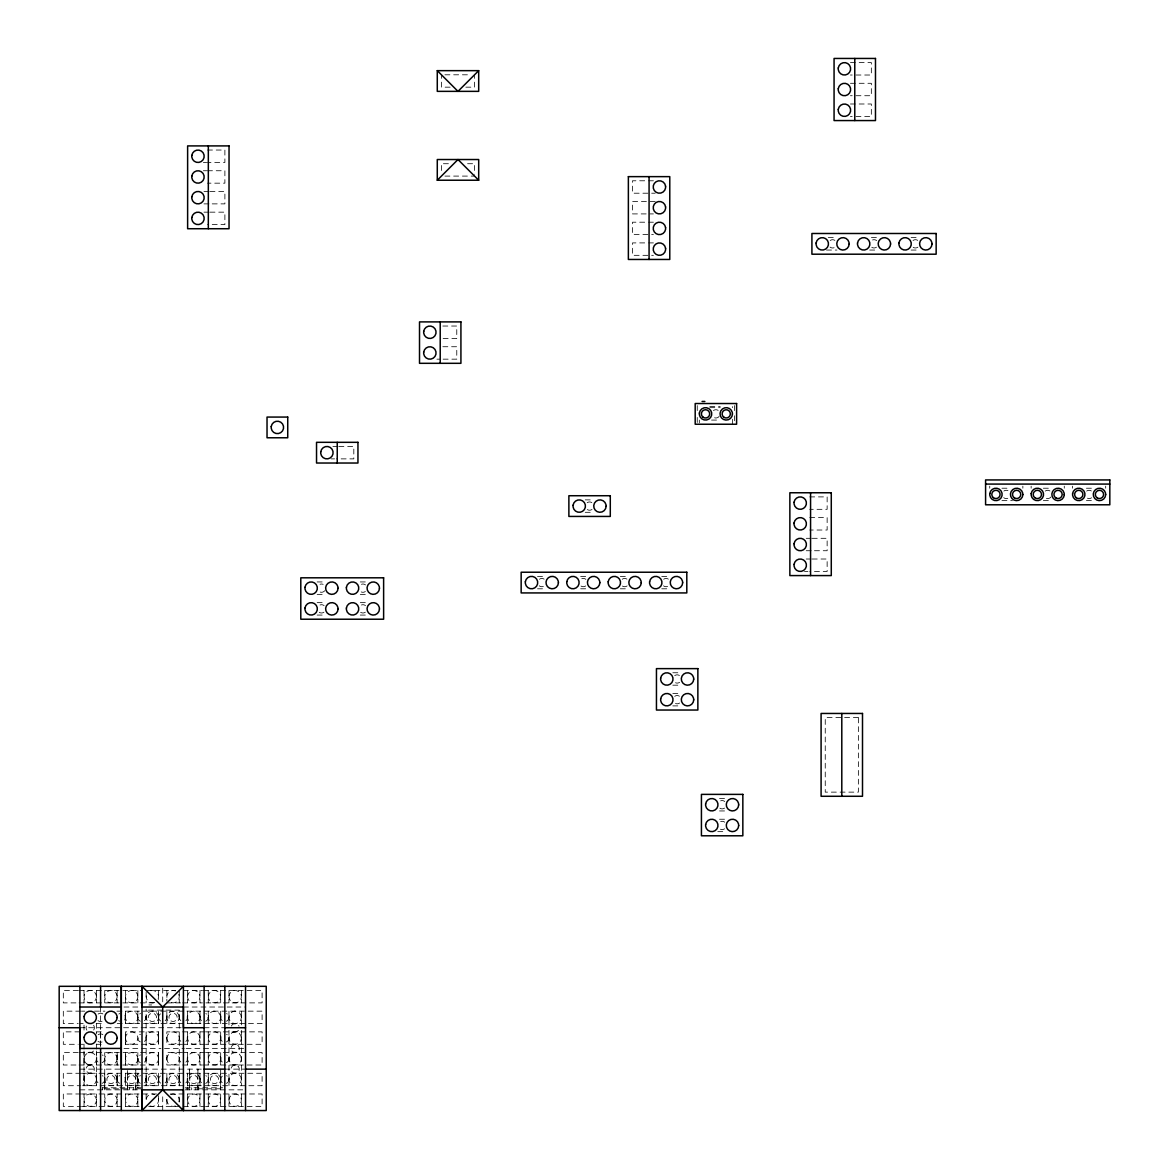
<?xml version="1.0" encoding="UTF-8"?>
<svg xmlns="http://www.w3.org/2000/svg" width="1169" height="1169" viewBox="0 0 1169 1169"><rect width="100%" height="100%" fill="white"/><g stroke="black" fill="none" stroke-linecap="round" stroke-linejoin="round"><path stroke-width="0.75" stroke-dasharray="5 3.75" d="M84.022 1106.415L84.022 1093.979M84.022 1073.274L84.022 1085.709L84.022 1051.048M84.022 1065.003L84.022 1052.568M96.442 1106.415L96.442 1093.979M96.442 1073.274L96.442 1085.709L96.442 1051.048M96.442 1065.003L96.442 1052.568M100.592 1045.729L100.592 1027.726M104.728 1106.415L104.728 1093.979M104.728 1087.769L104.728 1073.274M104.728 1065.003L104.728 1052.568M117.148 1106.415L117.148 1093.979M125.434 1044.297L125.434 1031.862L158.56 1031.862L158.56 1044.297L125.434 1044.297L125.434 1031.862M125.434 1002.885L125.434 990.45M127.509 1087.769L127.509 1070.833M135.794 1087.769L135.794 1069.138M137.854 1106.415L137.854 1093.979M137.854 1085.709L137.854 1073.274L137.854 1087.769M137.854 1065.003L137.854 1052.568M146.14 1073.274L146.14 1085.709L146.14 1009.095M79.01 1065.003L158.56 1065.003L158.56 1052.568L79.01 1052.568M162.71 1110.55L162.71 1094.345M179.266 1073.274L179.266 1085.709L179.266 1010.118L146.14 1010.118M187.551 1085.709L187.551 1073.274L187.551 1089.844M197.912 1087.769L197.912 1069.138L197.912 1073.274M220.678 1087.769L220.678 1073.274M84.08 1080.288L84.08 1078.666M84.08 1059.567L84.08 1057.96M96.399 1080.317A6.21 6.21 0 0 0 87.88 1073.741A6.21 6.21 0 0 0 86.433 1084.408A6.21 6.21 0 0 0 96.399 1080.317L96.808 1077.818A4.135 4.135 0 0 1 98.152 1076.152M96.399 1059.611L96.399 1057.989M104.786 1080.288L104.786 1078.666M117.105 1080.317L117.105 1078.695M117.105 1059.611L117.105 1057.989A6.21 6.21 0 0 0 107.431 1053.664A6.21 6.21 0 0 0 107.972 1064.243A6.21 6.21 0 0 0 117.148 1058.953L116.988 1057.331M125.492 1080.288L125.492 1078.666M125.492 1059.567L125.492 1057.96M125.492 1018.155L125.492 1016.533M137.81 1080.317L137.81 1078.695M137.81 1059.611A6.21 6.21 0 0 0 129.291 1053.035A6.21 6.21 0 0 0 127.845 1063.702A6.21 6.21 0 0 0 137.81 1059.611L137.81 1057.989M146.198 1080.288L146.198 1078.666M146.198 1018.155L146.198 1016.533M158.516 1038.905L158.516 1037.283A6.21 6.21 0 0 0 148.843 1032.958A6.21 6.21 0 0 0 149.384 1043.537A6.21 6.21 0 0 0 158.56 1038.233L158.399 1036.625M158.516 1018.199L158.926 1015.7A4.135 4.135 0 0 1 161.22 1013.508M158.516 1080.317L158.926 1077.818A4.135 4.135 0 0 1 161.22 1075.626M158.516 1059.611L158.516 1057.989A6.21 6.21 0 0 0 148.843 1053.664A6.21 6.21 0 0 0 149.384 1064.243A6.21 6.21 0 0 0 158.56 1058.953L158.399 1057.331M166.904 997.449L166.904 995.827A6.21 6.21 0 0 1 175.452 990.932M166.904 1080.288L166.904 1078.666M166.904 1018.155L166.904 1016.533M166.904 1099.371L166.904 1100.993A6.21 6.21 0 0 0 175.423 1105.947M179.222 1080.317L179.222 1078.695M187.61 1080.288L187.61 1078.666M187.61 1059.567L187.61 1057.96M187.61 1038.861L187.61 1037.239M187.61 1018.155L187.61 1016.533M208.316 1080.288L208.316 1078.666M208.316 1018.155L208.316 1016.533M220.634 1080.317L221.043 1077.818A4.135 4.135 0 0 1 222.388 1076.152M229.022 1059.567L229.022 1057.96M229.022 1038.861L229.022 1037.239M229.022 1018.155L229.022 1016.533M229.022 1080.288L229.022 1078.666M96.501 1078.855L96.72 1080.989A4.135 4.135 0 0 0 97.991 1082.713M158.619 1016.738L158.838 1018.871A4.135 4.135 0 0 0 161.03 1021.165M158.619 1078.855L158.838 1080.989A4.135 4.135 0 0 0 161.03 1083.283M220.736 1078.855L220.97 1080.989A4.135 4.135 0 0 0 222.227 1082.713M233.727 1011.331L235.334 1011.156M233.727 1032.037L235.334 1031.862M88.786 1052.743L90.393 1052.568M233.727 1052.743L235.334 1052.568M850.418 62.585L871.343 62.585L871.343 75.021L850.418 75.021M444.907 74.801L471.063 74.801M850.418 83.291L871.343 83.291L871.343 95.726L850.418 95.726M450.138 87.164L441.429 87.164L441.429 74.801M465.832 87.164L474.556 87.164L474.556 74.801M850.418 103.997L871.343 103.997L871.343 116.432L850.418 116.432M207.454 150.041L224.886 150.041L224.886 162.462L207.454 162.462M203.348 162.462L206.665 162.462M448.399 163.718L441.429 163.718L441.429 170.791M467.571 163.718L474.556 163.718L474.556 174.327M203.348 170.747L206.665 170.747M207.454 170.747L224.886 170.747L224.886 183.168L207.454 183.168M444.907 176.095L474.556 176.095M653.427 180.786L632.502 180.786L632.502 193.206L655.166 193.206M203.961 191.453L209.193 191.453M209.982 191.453L224.886 191.453L224.886 203.874L209.982 203.874M655.166 201.492L632.502 201.492L632.502 213.912L653.427 213.912M203.961 203.874L209.193 203.874M203.961 212.159L209.193 212.159M209.982 212.159L224.886 212.159L224.886 224.58L207.454 224.58M653.427 222.198L632.502 222.198L632.502 234.618L653.427 234.618M828.266 237.628L836.975 237.628M871.416 237.628L878.387 237.628M911.089 237.628L919.798 237.628M653.427 242.904L632.502 242.904L632.502 255.324L653.427 255.324M826.512 250.049L836.975 250.049M869.678 250.049L878.387 250.049M911.089 250.049L919.798 250.049M442.832 326.034L456.772 326.034L456.772 338.455L440.216 338.455M442.832 346.74L456.772 346.74L456.772 359.161L442.832 359.161M436.899 359.161L440.216 359.161M709.788 406.622L720.25 406.622M709.788 407.66L720.25 407.66M711.526 420.08L720.25 420.08M332.887 446.456L338.119 446.456M338.908 446.456L353.812 446.456L353.812 458.876L336.38 458.876M331.148 458.876L334.626 458.876M1001.935 488.218L1008.993 488.218M1043.347 488.218L1050.317 488.218M1086.41 488.218L1093.483 488.218M809.708 496.898L827.141 496.898L827.141 509.319L809.708 509.319M585.231 499.879L593.94 499.879M1001.935 500.639L1012.5 500.639M1043.347 500.639L1052.071 500.639M1086.41 500.639L1093.483 500.639M585.231 512.3L593.94 512.3M809.708 517.604L827.141 517.604L827.141 530.025L809.708 530.025M806.215 538.31L811.447 538.31M812.236 538.31L827.141 538.31L827.141 550.731L812.236 550.731M806.215 550.731L811.447 550.731M806.215 559.016L811.447 559.016M812.236 559.016L827.141 559.016L827.141 571.436L809.708 571.436M804.477 571.436L807.954 571.436M537.506 576.375L546.23 576.375M580.657 576.375L587.642 576.375M620.33 576.375L629.054 576.375M661.742 576.375L670.465 576.375M317.135 581.943L324.12 581.943M360.3 581.943L367.271 581.943M537.506 588.796L544.476 588.796M580.657 588.796L585.888 588.796M620.33 588.796L629.054 588.796M661.742 588.796L668.712 588.796M317.135 594.363L324.12 594.363M360.3 594.363L367.271 594.363M317.135 602.649L324.12 602.649M360.3 602.649L367.271 602.649M317.135 615.069L324.12 615.069M360.3 615.069L367.271 615.069M672.803 672.759L681.527 672.759M672.803 685.18L681.527 685.18M672.803 693.465L681.527 693.465M672.803 705.886L681.527 705.886M719.519 798.529L726.49 798.529M719.519 810.95L724.751 810.95M719.519 819.235L726.49 819.235M717.766 831.656L726.49 831.656M78.221 990.45L63.316 990.45L63.316 1002.885L78.221 1002.885M79.01 990.45L142.004 990.45M146.14 990.45L175.788 990.45M183.416 990.45L202.471 990.45M203.245 990.45L262.104 990.45L262.104 1002.885L203.245 1002.885M79.01 1002.885L155.258 1002.885M166.846 1002.885L181.75 1002.885M182.539 1002.885L202.471 1002.885M148.887 1004.945L151.678 1004.945M124.002 1007.02L142.004 1007.02M183.416 1007.02L245.534 1007.02M80.749 1011.156L63.316 1011.156L63.316 1023.591L78.221 1023.591M81.538 1011.156L84.855 1011.156M94.484 1011.156L104.947 1011.156M116.929 1011.156L262.104 1011.156L262.104 1023.591L116.929 1023.591M79.887 1023.591L83.189 1023.591M96.223 1023.591L104.947 1023.591M79.887 1027.726L183.416 1027.726M204.122 1027.726L224.828 1027.726M79.887 1031.862L63.316 1031.862L63.316 1044.297L78.221 1044.297M96.223 1031.862L103.208 1031.862M204.999 1031.862L166.846 1031.862L166.846 1044.297L181.75 1044.297M205.773 1031.862L262.104 1031.862L262.104 1044.297L205.773 1044.297M79.887 1044.297L83.189 1044.297M96.223 1044.297L104.947 1044.297M182.539 1044.297L204.999 1044.297M124.002 1048.432L160.913 1048.432M164.508 1048.432L184.307 1048.432M186.119 1048.432L245.534 1048.432M78.221 1052.568L63.316 1052.568L63.316 1065.003L78.221 1065.003M181.75 1052.568L166.846 1052.568L166.846 1065.003L181.75 1065.003M182.539 1052.568L204.999 1052.568M205.773 1052.568L262.104 1052.568L262.104 1065.003L203.245 1065.003M182.539 1065.003L202.471 1065.003M79.887 1069.138L120.495 1069.138M143.802 1069.138L204.122 1069.138M224.828 1069.138L245.534 1069.138M80.749 1073.274L63.316 1073.274L63.316 1085.709L80.749 1085.709M81.538 1073.274L262.104 1073.274L262.104 1085.709L81.538 1085.709M102.39 1087.769L141.171 1087.769M185.213 1087.769L222.753 1087.769M104.728 1088.807L127.509 1088.807M135.794 1088.807L141.171 1088.807M186.032 1088.807L189.626 1088.807L189.626 1089.844M197.912 1088.807L220.678 1088.807M79.887 1089.844L141.171 1089.844M185.213 1089.844L245.534 1089.844M80.749 1093.979L63.316 1093.979L63.316 1106.415L80.749 1106.415M81.538 1093.979L158.56 1093.979L158.56 1106.415M170.163 1093.979L205.013 1093.979M205.773 1093.979L262.104 1093.979L262.104 1106.415L205.773 1106.415M81.538 1106.415L142.004 1106.415M148.624 1106.415L179.266 1106.415L179.266 1094.038M183.416 1106.415L204.999 1106.415M234.341 1044.238L235.963 1044.238M234.341 1064.944L235.963 1064.944M89.399 1064.944L91.021 1064.944M234.341 1085.65L235.963 1085.65M89.399 1085.65L91.021 1085.65M241.223 1015.919L241.384 1017.527A6.21 6.21 0 0 1 231.93 1022.67A6.21 6.21 0 0 1 232.207 1011.916A6.21 6.21 0 0 1 241.384 1017.527M241.223 1036.625L241.384 1038.233A6.21 6.21 0 0 1 231.93 1043.376A6.21 6.21 0 0 1 232.207 1032.622A6.21 6.21 0 0 1 241.384 1038.233M241.223 1057.331L241.384 1058.953A6.21 6.21 0 0 1 231.93 1064.082A6.21 6.21 0 0 1 232.207 1053.327A6.21 6.21 0 0 1 241.384 1058.953M241.223 1078.037L241.384 1079.659A6.21 6.21 0 0 1 231.93 1084.788A6.21 6.21 0 0 1 232.207 1074.033A6.21 6.21 0 0 1 241.384 1079.659M220.517 1015.919L220.678 1017.527A6.21 6.21 0 0 1 211.224 1022.67A6.21 6.21 0 0 1 211.501 1011.916A6.21 6.21 0 0 1 220.678 1017.527M220.517 1078.037L220.678 1079.659A6.21 6.21 0 0 1 211.224 1084.788A6.21 6.21 0 0 1 211.501 1074.033A6.21 6.21 0 0 1 220.678 1079.659M199.811 1015.919L199.972 1017.527A6.21 6.21 0 0 1 190.518 1022.67A6.21 6.21 0 0 1 190.795 1011.916A6.21 6.21 0 0 1 199.972 1017.527M199.811 1036.625L199.972 1038.233A6.21 6.21 0 0 1 190.518 1043.376A6.21 6.21 0 0 1 190.795 1032.622A6.21 6.21 0 0 1 199.972 1038.233M199.811 1057.331L199.972 1058.953A6.21 6.21 0 0 1 190.518 1064.082A6.21 6.21 0 0 1 190.795 1053.327A6.21 6.21 0 0 1 199.972 1058.953M199.811 1078.037L199.972 1079.659A6.21 6.21 0 0 1 190.518 1084.788A6.21 6.21 0 0 1 190.795 1074.033A6.21 6.21 0 0 1 199.972 1079.659M187.551 1079.323L187.727 1080.945M179.105 1015.919L179.266 1017.527A6.21 6.21 0 0 1 169.812 1022.67A6.21 6.21 0 0 1 170.09 1011.916A6.21 6.21 0 0 1 179.266 1017.527M179.105 1078.037L179.266 1079.659A6.21 6.21 0 0 1 169.812 1084.788A6.21 6.21 0 0 1 170.09 1074.033A6.21 6.21 0 0 1 179.266 1079.659M158.399 1015.919L158.56 1017.527A6.21 6.21 0 0 1 149.106 1022.67A6.21 6.21 0 0 1 149.384 1011.916A6.21 6.21 0 0 1 158.56 1017.527M158.399 1078.037L158.56 1079.659A6.21 6.21 0 0 1 149.106 1084.788A6.21 6.21 0 0 1 149.384 1074.033A6.21 6.21 0 0 1 158.56 1079.659M146.14 1079.323L146.315 1080.945M137.694 1015.919L137.854 1017.527A6.21 6.21 0 0 1 128.4 1022.67A6.21 6.21 0 0 1 128.678 1011.916A6.21 6.21 0 0 1 137.854 1017.527M137.694 1078.037L137.854 1079.659A6.21 6.21 0 0 1 128.4 1084.788A6.21 6.21 0 0 1 128.678 1074.033A6.21 6.21 0 0 1 137.854 1079.659M116.988 1078.037L117.148 1079.659A6.21 6.21 0 0 1 107.694 1084.788A6.21 6.21 0 0 1 107.972 1074.033A6.21 6.21 0 0 1 117.148 1079.659M104.728 1079.323L104.903 1080.945M1105.684 486.143L1105.684 488.218M1072.557 486.143L1072.557 488.218M1064.272 486.143L1064.272 488.218M1031.146 486.143L1031.146 488.218M1022.86 486.143L1022.86 488.218M989.734 486.143L989.734 488.218M734.527 405.585L734.527 414.06M734.527 415.755L734.527 422.535M732.452 406.622L732.452 407.66M732.452 419.262L732.452 424.23M699.325 420.08L699.325 422.842M697.25 405.585L697.25 410.67M697.25 417.45L697.25 424.23M241.384 990.45L241.384 1002.885M241.384 1011.156L241.384 1028.603M241.384 1030.342L241.384 1085.709M241.384 1093.979L241.384 1106.415M228.963 990.45L228.963 1002.885M228.963 1011.156L228.963 1028.603M228.963 1030.342L228.963 1085.709M228.963 1093.979L228.963 1106.415M220.678 990.45L220.678 1002.885M220.678 1011.156L220.678 1023.591M220.678 1031.862L220.678 1044.297M220.678 1052.568L220.678 1065.003M220.678 1069.138L220.678 1089.844M220.678 1093.979L220.678 1106.415M208.257 990.45L208.257 1002.885M208.257 1011.156L208.257 1023.591M208.257 1031.862L208.257 1044.297M208.257 1052.568L208.257 1065.003M208.257 1073.274L208.257 1085.709M208.257 1093.979L208.257 1106.415M199.972 990.45L199.972 1002.885M199.972 1011.156L199.972 1023.591M199.972 1031.862L199.972 1044.297M199.972 1052.568L199.972 1065.003M199.972 1073.274L199.972 1085.709M199.972 1093.979L199.972 1106.415M197.912 1085.709L197.912 1089.844M195.837 1087.769L195.837 1089.844M191.701 1087.769L191.701 1089.844M189.626 1073.274L189.626 1069.138L189.626 1087.769L189.626 1085.709M187.551 990.45L187.551 1002.885M187.551 1011.156L187.551 1023.591M187.551 1031.862L187.551 1044.297M187.551 1052.568L187.551 1065.003M187.551 1093.979L187.551 1106.415M179.266 990.45L179.266 1002.827M166.846 990.45L166.846 1001.102M166.846 1011.156L166.846 1023.591M166.846 1073.274L166.846 1085.709M166.846 1099.313L166.846 1106.415M162.71 988.112L162.71 1002.52M158.56 990.45L158.56 999.334M158.56 1031.862L158.56 1044.297M158.56 1052.568L158.56 1065.003M158.56 1073.274L158.56 1085.709M146.14 992.218L146.14 1002.827M146.14 1094.038L146.14 1101.11A6.21 6.21 0 0 1 154.746 1094.462M137.854 990.45L137.854 1002.885M137.854 1011.156L137.854 1023.591M135.794 1070.512L135.794 1073.274M135.794 1085.709L135.794 1089.844M133.719 1087.769L133.719 1089.844M129.584 1087.769L129.584 1089.844M127.509 1070.512L127.509 1073.274M127.509 1085.709L127.509 1089.844M125.434 1073.274L125.434 1085.709M125.434 1093.979L125.434 1106.415M117.148 990.45L117.148 1002.885M104.728 990.45L104.728 1002.885M104.728 1069.138L104.728 1089.844M102.653 1087.769L102.653 1089.844M100.592 1007.02L100.592 1046.635M96.442 990.45L96.442 1002.885M96.442 1023.372L96.442 1033.834M96.442 1044.078L96.442 1049.309M84.022 990.45L84.022 1002.885M84.022 1025.111L84.022 1032.081M84.022 1044.078L84.022 1049.309M185.856 1082.83A4.135 4.135 0 0 0 187.201 1081.164L187.274 1077.993A4.135 4.135 0 0 0 186.017 1076.269M180.815 1082.713A4.135 4.135 0 0 1 179.544 1080.989L179.631 1077.818A4.135 4.135 0 0 1 180.976 1076.152M185.856 1062.124A4.135 4.135 0 0 0 187.201 1060.458L187.274 1057.287A4.135 4.135 0 0 0 186.017 1055.563M180.815 1062.007A4.135 4.135 0 0 1 179.544 1060.283L179.631 1057.112A4.135 4.135 0 0 1 180.976 1055.446M226.318 1083.356A4.135 4.135 0 0 0 228.613 1081.164L228.686 1077.993A4.135 4.135 0 0 0 226.508 1075.699M226.318 1062.65A4.135 4.135 0 0 0 228.613 1060.458L228.686 1057.287A4.135 4.135 0 0 0 226.508 1054.993M222.227 1062.007A4.135 4.135 0 0 1 220.97 1060.283L221.043 1057.112A4.135 4.135 0 0 1 222.388 1055.446M102.083 1041.944A4.135 4.135 0 0 1 97.991 1041.301M98.152 1034.74A4.135 4.135 0 0 1 103.193 1034.857M102.083 1021.238A4.135 4.135 0 0 1 97.991 1020.595M98.152 1014.034A4.135 4.135 0 0 1 103.193 1014.151M144.445 1041.418A4.135 4.135 0 0 0 145.789 1039.752L145.862 1036.582A4.135 4.135 0 0 0 144.605 1034.857M140.324 1041.871A4.135 4.135 0 0 1 138.132 1039.577L138.22 1036.406A4.135 4.135 0 0 1 140.514 1034.214M144.445 1020.712A4.135 4.135 0 0 0 145.789 1019.047L145.862 1015.876A4.135 4.135 0 0 0 144.605 1014.151M140.324 1021.165A4.135 4.135 0 0 1 138.132 1018.871L138.22 1015.7A4.135 4.135 0 0 1 140.514 1013.508M93.462 1051.033A4.135 4.135 0 0 1 91.723 1052.29L88.566 1052.217A4.135 4.135 0 0 1 86.886 1050.873M185.856 1041.418A4.135 4.135 0 0 0 187.201 1039.752L187.274 1036.582A4.135 4.135 0 0 0 186.017 1034.857M180.815 1041.301A4.135 4.135 0 0 1 179.544 1039.577L179.631 1036.406A4.135 4.135 0 0 1 180.976 1034.74M185.856 1020.712A4.135 4.135 0 0 0 187.201 1019.047L187.274 1015.876A4.135 4.135 0 0 0 186.017 1014.151M180.815 1020.595A4.135 4.135 0 0 1 179.544 1018.871L179.631 1015.7A4.135 4.135 0 0 1 180.976 1014.034M226.318 1041.944A4.135 4.135 0 0 0 228.613 1039.752L228.686 1036.582A4.135 4.135 0 0 0 226.508 1034.287M222.227 1041.301A4.135 4.135 0 0 1 220.97 1039.577L221.043 1036.406A4.135 4.135 0 0 1 222.388 1034.74M226.318 1021.238A4.135 4.135 0 0 0 228.613 1019.047L228.686 1015.876A4.135 4.135 0 0 0 226.508 1013.581M222.227 1020.595A4.135 4.135 0 0 1 220.97 1018.871L221.043 1015.7A4.135 4.135 0 0 1 222.388 1014.034M102.083 1083.356A4.135 4.135 0 0 0 104.377 1081.164L104.45 1077.993A4.135 4.135 0 0 0 102.258 1075.699M102.083 1062.65A4.135 4.135 0 0 0 104.377 1060.458L104.45 1057.287A4.135 4.135 0 0 0 102.258 1054.993M97.991 1062.007A4.135 4.135 0 0 1 96.72 1060.283L96.808 1057.112A4.135 4.135 0 0 1 98.152 1055.446M144.445 1082.83A4.135 4.135 0 0 0 145.789 1081.164L145.862 1077.993A4.135 4.135 0 0 0 144.605 1076.269M140.324 1083.283A4.135 4.135 0 0 1 138.132 1080.989L138.22 1077.818A4.135 4.135 0 0 1 140.514 1075.626M144.445 1062.124A4.135 4.135 0 0 0 145.789 1060.458L145.862 1057.287A4.135 4.135 0 0 0 144.605 1055.563M140.324 1062.577A4.135 4.135 0 0 1 138.132 1060.283L138.22 1057.112A4.135 4.135 0 0 1 140.514 1054.92M165.15 1020.712A4.135 4.135 0 0 0 166.495 1019.047L166.568 1015.876A4.135 4.135 0 0 0 165.311 1014.151M205.612 1021.238A4.135 4.135 0 0 0 207.907 1019.047L207.98 1015.876A4.135 4.135 0 0 0 205.802 1013.581M201.521 1020.595A4.135 4.135 0 0 1 200.264 1018.871L200.337 1015.7A4.135 4.135 0 0 1 201.682 1014.034M124.513 1019.967A4.135 4.135 0 0 0 125.083 1019.047L125.156 1015.876A4.135 4.135 0 0 0 123.899 1014.151M119.618 1021.165A4.135 4.135 0 0 1 118.697 1020.595M118.858 1014.034A4.135 4.135 0 0 1 119.808 1013.508M238.403 1030.327A4.135 4.135 0 0 1 236.679 1031.584L233.508 1031.511A4.135 4.135 0 0 1 231.827 1030.167M231.389 1026.046A4.135 4.135 0 0 1 233.683 1023.869L236.854 1023.942A4.135 4.135 0 0 1 239.046 1026.236M93.578 1025.286A4.135 4.135 0 0 1 93.462 1030.327M86.886 1030.167A4.135 4.135 0 0 1 86.448 1026.046M205.612 1083.356A4.135 4.135 0 0 0 207.907 1081.164L207.98 1077.993A4.135 4.135 0 0 0 205.802 1075.699M201.521 1082.713A4.135 4.135 0 0 1 200.264 1080.989L200.337 1077.818A4.135 4.135 0 0 1 201.682 1076.152M165.15 1082.83A4.135 4.135 0 0 0 166.495 1081.164L166.568 1077.993A4.135 4.135 0 0 0 165.311 1076.269M124.513 1082.085A4.135 4.135 0 0 0 125.083 1081.164L125.156 1077.993A4.135 4.135 0 0 0 123.899 1076.269M119.618 1083.283A4.135 4.135 0 0 1 117.426 1080.989L117.514 1077.818A4.135 4.135 0 0 1 119.808 1075.626M178.813 994.308A6.21 6.21 0 0 1 170.659 1002.403M158.093 999.057A6.21 6.21 0 0 0 158.516 997.493L158.516 995.871A6.21 6.21 0 0 0 149.997 990.917M154.717 1002.417A6.21 6.21 0 0 1 146.198 995.827M149.953 1105.932A6.21 6.21 0 0 0 158.516 1101.023L158.516 1099.401A6.21 6.21 0 0 0 158.107 1097.837M170.703 1094.447A6.21 6.21 0 0 1 178.799 1102.601M876.472 247.185A4.135 4.135 0 0 1 871.431 247.068M872.542 239.981A4.135 4.135 0 0 1 876.633 240.624M917.884 247.185A4.135 4.135 0 0 1 912.843 247.068M913.004 240.493A4.135 4.135 0 0 1 918.045 240.624M834.111 247.711A4.135 4.135 0 0 1 830.019 247.068M830.18 240.493A4.135 4.135 0 0 1 835.967 241.398M627.125 585.932A4.135 4.135 0 0 1 622.083 585.815M622.244 579.239A4.135 4.135 0 0 1 627.285 579.356M667.601 586.443A4.135 4.135 0 0 1 663.51 585.815M663.656 579.239A4.135 4.135 0 0 1 669.442 580.145M585.713 585.932A4.135 4.135 0 0 1 580.672 585.815M581.782 578.728A4.135 4.135 0 0 1 585.874 579.356M543.351 586.443A4.135 4.135 0 0 1 539.26 585.815M539.42 579.239A4.135 4.135 0 0 1 545.207 580.145M719.11 416.471A4.135 4.135 0 0 1 713.295 417.099M713.455 410.524A4.135 4.135 0 0 1 718.497 410.64M592.025 509.436A4.135 4.135 0 0 1 586.984 509.319M587.145 502.743A4.135 4.135 0 0 1 592.186 502.86M1007.78 498.301A4.135 4.135 0 0 1 1003.689 497.658M1003.85 491.082A4.135 4.135 0 0 1 1007.97 490.644M1050.931 497.03A4.135 4.135 0 0 1 1046.036 498.213M1045.261 491.082A4.135 4.135 0 0 1 1050.303 491.214M1091.554 497.775A4.135 4.135 0 0 1 1087.448 498.213M1086.673 491.082A4.135 4.135 0 0 1 1091.714 491.214M679.598 703.022A4.135 4.135 0 0 1 675.492 703.475M674.718 696.329A4.135 4.135 0 0 1 679.759 696.461M679.598 682.316A4.135 4.135 0 0 1 675.492 682.754M674.718 675.624A4.135 4.135 0 0 1 679.759 675.755M724.575 828.792A4.135 4.135 0 0 1 720.455 829.23M720.645 821.573A4.135 4.135 0 0 1 724.736 822.216M724.575 808.086A4.135 4.135 0 0 1 719.534 807.954M720.645 800.867A4.135 4.135 0 0 1 724.736 801.51M323.945 612.205A4.135 4.135 0 0 1 318.903 612.088M320.014 605.001A4.135 4.135 0 0 1 324.105 605.63M324.719 590.754A4.135 4.135 0 0 1 319.824 591.938M320.014 584.295A4.135 4.135 0 0 1 323.17 584.368M365.356 612.205A4.135 4.135 0 0 1 360.315 612.088M361.426 605.001A4.135 4.135 0 0 1 365.517 605.63M365.356 591.499A4.135 4.135 0 0 1 361.236 591.938M361.426 584.295A4.135 4.135 0 0 1 365.517 584.924M117.148 1073.274L117.148 1085.709L117.148 1073.274M117.148 1052.568L117.148 1065.003L117.148 1052.568M125.434 1052.568L125.434 1065.003L125.434 1052.568M125.434 1011.156L125.434 1023.591L125.434 1011.156M158.56 1011.156L158.56 1023.591L158.56 1011.156M96.399 995.871L96.399 997.493A6.21 6.21 0 0 1 86.886 1001.891A6.21 6.21 0 0 1 86.915 991.414A6.21 6.21 0 0 1 96.399 995.871M96.399 1099.401L96.399 1101.023A6.21 6.21 0 0 1 86.886 1105.421A6.21 6.21 0 0 1 86.915 1094.944A6.21 6.21 0 0 1 96.399 1099.401M117.105 995.871L117.105 997.493A6.21 6.21 0 0 1 107.592 1001.891A6.21 6.21 0 0 1 107.621 991.414A6.21 6.21 0 0 1 117.105 995.871M117.105 1099.401L117.105 1101.023A6.21 6.21 0 0 1 107.592 1105.421A6.21 6.21 0 0 1 107.621 1094.944A6.21 6.21 0 0 1 117.105 1099.401M125.492 1037.239L125.492 1038.861A6.21 6.21 0 0 0 134.961 1043.332A6.21 6.21 0 0 0 135.005 1032.855A6.21 6.21 0 0 0 125.492 1037.239M137.81 995.871L137.81 997.493A6.21 6.21 0 0 1 128.298 1001.891A6.21 6.21 0 0 1 128.327 991.414A6.21 6.21 0 0 1 137.81 995.871M137.81 1099.401L137.81 1101.023A6.21 6.21 0 0 1 128.298 1105.421A6.21 6.21 0 0 1 128.327 1094.944A6.21 6.21 0 0 1 137.81 1099.401M166.904 1057.96L166.904 1059.567A6.21 6.21 0 0 0 176.387 1064.038A6.21 6.21 0 0 0 176.417 1053.561A6.21 6.21 0 0 0 166.904 1057.96M166.904 1037.239L166.904 1038.861A6.21 6.21 0 0 0 176.387 1043.332A6.21 6.21 0 0 0 176.417 1032.855A6.21 6.21 0 0 0 166.904 1037.239M187.61 995.827L187.61 997.449A6.21 6.21 0 0 0 197.093 1001.921A6.21 6.21 0 0 0 197.123 991.444A6.21 6.21 0 0 0 187.61 995.827M187.61 1099.371L187.61 1100.993A6.21 6.21 0 0 0 197.093 1105.45A6.21 6.21 0 0 0 197.123 1094.973A6.21 6.21 0 0 0 187.61 1099.371M208.316 995.827L208.316 997.449A6.21 6.21 0 0 0 217.799 1001.921A6.21 6.21 0 0 0 217.829 991.444A6.21 6.21 0 0 0 208.316 995.827M208.316 1057.96L208.316 1059.567A6.21 6.21 0 0 0 217.799 1064.038A6.21 6.21 0 0 0 217.829 1053.561A6.21 6.21 0 0 0 208.316 1057.96M208.316 1037.239L208.316 1038.861A6.21 6.21 0 0 0 217.799 1043.332A6.21 6.21 0 0 0 217.829 1032.855A6.21 6.21 0 0 0 208.316 1037.239M208.316 1099.371L208.316 1100.993A6.21 6.21 0 0 0 217.799 1105.45A6.21 6.21 0 0 0 217.829 1094.973A6.21 6.21 0 0 0 208.316 1099.371M229.022 995.827L229.022 997.449A6.21 6.21 0 0 0 238.505 1001.921A6.21 6.21 0 0 0 238.534 991.444A6.21 6.21 0 0 0 229.022 995.827M229.022 1099.371L229.022 1100.993A6.21 6.21 0 0 0 238.505 1105.45A6.21 6.21 0 0 0 238.534 1094.973A6.21 6.21 0 0 0 229.022 1099.371M89.794 1065.017L88.742 1065.28A4.135 4.135 0 0 0 88.566 1072.923L91.723 1072.996A4.135 4.135 0 0 0 91.913 1065.354L89.794 1065.017M234.735 1044.312L233.683 1044.575A4.135 4.135 0 0 0 233.508 1052.217L236.679 1052.29A4.135 4.135 0 0 0 236.854 1044.648L234.735 1044.312M234.735 1065.017L233.683 1065.28A4.135 4.135 0 0 0 233.508 1072.923L236.679 1072.996A4.135 4.135 0 0 0 236.854 1065.354L234.735 1065.017M858.367 717.591L825.241 717.591L825.241 792.129L858.367 792.129L858.367 717.591M86.988 1064.082A6.21 6.21 0 0 0 96.442 1058.953A6.21 6.21 0 0 0 87.266 1053.327A6.21 6.21 0 0 0 86.988 1064.082M212.334 1083.035A4.135 4.135 0 0 0 218.618 1079.571A4.135 4.135 0 0 0 212.466 1075.86A4.135 4.135 0 0 0 212.334 1083.035M191.614 1083.005A4.121 4.121 0 0 0 197.882 1079.601A4.121 4.121 0 0 0 191.804 1075.875A4.121 4.121 0 0 0 191.614 1083.005M170.922 1083.035A4.135 4.135 0 0 0 177.206 1079.571A4.135 4.135 0 0 0 171.054 1075.86A4.135 4.135 0 0 0 170.922 1083.035M150.202 1083.005A4.121 4.121 0 0 0 156.471 1079.601A4.121 4.121 0 0 0 150.392 1075.875A4.121 4.121 0 0 0 150.202 1083.005M129.511 1083.035A4.135 4.135 0 0 0 135.794 1079.571A4.135 4.135 0 0 0 129.642 1075.86A4.135 4.135 0 0 0 129.511 1083.035M108.79 1083.005A4.121 4.121 0 0 0 115.059 1079.601A4.121 4.121 0 0 0 108.98 1075.875A4.121 4.121 0 0 0 108.79 1083.005M170.908 1020.888A4.121 4.121 0 0 0 177.177 1017.483A4.121 4.121 0 0 0 171.098 1013.742A4.121 4.121 0 0 0 170.908 1020.888M149.793 1020.625A4.135 4.135 0 0 0 156.456 1017.965A4.135 4.135 0 0 0 150.83 1013.523A4.135 4.135 0 0 0 149.793 1020.625"/><path stroke-width="1.5" d="M59.181 1027.726L59.181 1110.55L266.24 1110.55L266.24 986.315L59.181 986.315L59.181 1027.726L79.887 1027.726L79.887 1110.55M100.592 1110.55L100.592 1048.432M121.298 1110.55L121.298 986.315L121.298 1069.138L142.004 1069.138M142.004 1110.55L142.004 986.315L162.71 1007.02L162.71 1089.844L142.004 1110.55L142.004 1089.844L183.416 1089.844L183.416 1110.55L162.71 1089.844M183.416 1110.55L183.416 1007.02L142.004 1007.02L142.004 986.315M649.073 259.46L649.073 176.636M478.691 70.651L457.985 91.357L437.279 70.651L437.279 91.357L478.691 91.357L478.691 70.651L437.279 70.651M437.279 180.231L457.985 159.525L478.691 180.231L478.691 159.525L437.279 159.525L437.279 180.231L478.691 180.231M162.71 1007.02L183.416 986.315L183.416 1027.726L204.122 1027.726M702.072 401.449L704.863 401.449M985.584 484.083L1109.819 484.083M79.887 1007.02L121.298 1007.02M224.828 1027.726L245.534 1027.726M121.298 1048.432L79.887 1048.432L79.887 986.315M204.122 1069.138L224.828 1069.138M245.534 1069.138L266.24 1069.138M854.773 58.45L854.773 120.568M841.797 713.455L841.797 796.279M810.57 492.763L810.57 575.586M440.216 321.899L440.216 363.311M337.242 442.32L337.242 463.026M245.534 986.315L245.534 1110.55M224.828 986.315L224.828 1110.55M208.33 145.906L208.33 228.729M204.122 986.315L204.122 1110.55M100.592 986.315L100.592 1007.02M628.367 176.636L628.367 259.46L669.779 259.46L669.779 176.636L628.367 176.636M84.08 1016.533L84.08 1018.155A6.21 6.21 0 0 0 93.549 1022.627A6.21 6.21 0 0 0 93.593 1012.149A6.21 6.21 0 0 0 84.08 1016.533M84.08 1037.239L84.08 1038.861A6.21 6.21 0 0 0 93.549 1043.332A6.21 6.21 0 0 0 93.593 1032.855A6.21 6.21 0 0 0 84.08 1037.239M191.818 196.83L191.804 198.452A6.21 6.21 0 0 0 201.287 202.924A6.21 6.21 0 0 0 201.331 192.447A6.21 6.21 0 0 0 191.818 196.83M191.818 176.124L191.804 177.746A6.21 6.21 0 0 0 201.287 182.218A6.21 6.21 0 0 0 201.331 171.741A6.21 6.21 0 0 0 191.818 176.124M191.818 155.419L191.804 157.041A6.21 6.21 0 0 0 201.287 161.512A6.21 6.21 0 0 0 201.331 151.035A6.21 6.21 0 0 0 191.818 155.419M191.818 217.536L191.804 219.158A6.21 6.21 0 0 0 201.287 223.63A6.21 6.21 0 0 0 201.331 213.153A6.21 6.21 0 0 0 191.818 217.536M271.223 426.583L271.223 428.205A6.21 6.21 0 0 0 280.706 432.662A6.21 6.21 0 0 0 280.735 422.184A6.21 6.21 0 0 0 271.223 426.583M304.992 587.32L304.992 588.942A6.21 6.21 0 0 0 314.461 593.399A6.21 6.21 0 0 0 314.505 582.922A6.21 6.21 0 0 0 304.992 587.32M304.992 608.026L304.992 609.648A6.21 6.21 0 0 0 314.461 614.105A6.21 6.21 0 0 0 314.505 603.628A6.21 6.21 0 0 0 304.992 608.026M320.744 451.833L320.73 453.455A6.21 6.21 0 0 0 330.213 457.927A6.21 6.21 0 0 0 330.243 447.435A6.21 6.21 0 0 0 320.744 451.833M346.404 608.026L346.404 609.648A6.21 6.21 0 0 0 355.873 614.105A6.21 6.21 0 0 0 355.917 603.628A6.21 6.21 0 0 0 346.404 608.026M346.404 587.32L346.404 588.942A6.21 6.21 0 0 0 355.873 593.399A6.21 6.21 0 0 0 355.917 582.922A6.21 6.21 0 0 0 346.404 587.32M423.704 331.411L423.689 333.033A6.21 6.21 0 0 0 433.173 337.505A6.21 6.21 0 0 0 433.217 327.028A6.21 6.21 0 0 0 423.704 331.411M423.704 352.117L423.689 353.739A6.21 6.21 0 0 0 433.173 358.211A6.21 6.21 0 0 0 433.217 347.734A6.21 6.21 0 0 0 423.704 352.117M525.349 581.753L525.349 583.375A6.21 6.21 0 0 0 534.832 587.832A6.21 6.21 0 0 0 534.861 577.354A6.21 6.21 0 0 0 525.349 581.753M566.775 581.753L566.76 583.375A6.21 6.21 0 0 0 576.244 587.832A6.21 6.21 0 0 0 576.273 577.354A6.21 6.21 0 0 0 566.775 581.753M573.073 505.256L573.073 506.878A6.21 6.21 0 0 0 582.557 511.335A6.21 6.21 0 0 0 582.586 500.858A6.21 6.21 0 0 0 573.073 505.256M608.187 581.753L608.172 583.375A6.21 6.21 0 0 0 617.656 587.832A6.21 6.21 0 0 0 617.685 577.354A6.21 6.21 0 0 0 608.187 581.753M649.599 581.753L649.584 583.375A6.21 6.21 0 0 0 659.068 587.832A6.21 6.21 0 0 0 659.111 577.354A6.21 6.21 0 0 0 649.599 581.753M660.66 698.843L660.646 700.465A6.21 6.21 0 0 0 670.129 704.936A6.21 6.21 0 0 0 670.173 694.459A6.21 6.21 0 0 0 660.66 698.843M660.66 678.137L660.646 679.759A6.21 6.21 0 0 0 670.129 684.23A6.21 6.21 0 0 0 670.173 673.753A6.21 6.21 0 0 0 660.66 678.137M665.585 186.207L665.585 187.829A6.21 6.21 0 0 1 656.072 192.227A6.21 6.21 0 0 1 656.101 181.736A6.21 6.21 0 0 1 665.585 186.207M665.585 248.325L665.585 249.947A6.21 6.21 0 0 1 656.072 254.345A6.21 6.21 0 0 1 656.101 243.868A6.21 6.21 0 0 1 665.585 248.325M665.585 227.619L665.585 229.241A6.21 6.21 0 0 1 656.072 233.639A6.21 6.21 0 0 1 656.101 223.162A6.21 6.21 0 0 1 665.585 227.619M665.585 206.913L665.585 208.535A6.21 6.21 0 0 1 656.072 212.933A6.21 6.21 0 0 1 656.101 202.456A6.21 6.21 0 0 1 665.585 206.913M699.383 413.037L699.383 414.659A6.21 6.21 0 0 0 708.852 419.116A6.21 6.21 0 0 0 708.896 408.639A6.21 6.21 0 0 0 699.383 413.037M705.623 824.613L705.623 826.235A6.21 6.21 0 0 0 715.092 830.691A6.21 6.21 0 0 0 715.136 820.214A6.21 6.21 0 0 0 705.623 824.613M705.623 803.907L705.623 805.529A6.21 6.21 0 0 0 715.092 809.985A6.21 6.21 0 0 0 715.136 799.508A6.21 6.21 0 0 0 705.623 803.907M794.058 502.275L794.058 503.897A6.21 6.21 0 0 0 803.541 508.354A6.21 6.21 0 0 0 803.571 497.877A6.21 6.21 0 0 0 794.058 502.275M794.058 564.393L794.058 566.015A6.21 6.21 0 0 0 803.541 570.487A6.21 6.21 0 0 0 803.571 559.995A6.21 6.21 0 0 0 794.058 564.393M794.058 543.687L794.058 545.309A6.21 6.21 0 0 0 803.541 549.781A6.21 6.21 0 0 0 803.571 539.289A6.21 6.21 0 0 0 794.058 543.687M794.058 522.981L794.058 524.603A6.21 6.21 0 0 0 803.541 529.06A6.21 6.21 0 0 0 803.571 518.583A6.21 6.21 0 0 0 794.058 522.981M816.108 243.006L816.108 244.628A6.21 6.21 0 0 0 825.592 249.099A6.21 6.21 0 0 0 825.621 238.622A6.21 6.21 0 0 0 816.108 243.006M838.275 109.389L838.261 111.011A6.21 6.21 0 0 0 847.744 115.468A6.21 6.21 0 0 0 847.773 104.991A6.21 6.21 0 0 0 838.275 109.389M838.275 88.683L838.261 90.305A6.21 6.21 0 0 0 847.744 94.762A6.21 6.21 0 0 0 847.773 84.285A6.21 6.21 0 0 0 838.275 88.683M838.275 67.977L838.261 69.599A6.21 6.21 0 0 0 847.744 74.056A6.21 6.21 0 0 0 847.773 63.579A6.21 6.21 0 0 0 838.275 67.977M857.52 243.006L857.52 244.628A6.21 6.21 0 0 0 867.003 249.099A6.21 6.21 0 0 0 867.033 238.622A6.21 6.21 0 0 0 857.52 243.006M898.932 243.006L898.932 244.628A6.21 6.21 0 0 0 908.415 249.099A6.21 6.21 0 0 0 908.445 238.622A6.21 6.21 0 0 0 898.932 243.006M989.778 493.596L989.778 495.218A6.21 6.21 0 0 0 999.261 499.674A6.21 6.21 0 0 0 999.29 489.197A6.21 6.21 0 0 0 989.778 493.596M1031.19 493.596L1031.19 495.218A6.21 6.21 0 0 0 1040.673 499.674A6.21 6.21 0 0 0 1040.702 489.197A6.21 6.21 0 0 0 1031.19 493.596M1072.601 493.596L1072.601 495.218A6.21 6.21 0 0 0 1082.085 499.674A6.21 6.21 0 0 0 1082.114 489.197A6.21 6.21 0 0 0 1072.601 493.596M875.479 58.45L834.067 58.45L834.067 120.568L875.479 120.568L875.479 58.45M229.036 145.906L187.625 145.906L187.625 228.729L229.036 228.729L229.036 145.906M936.15 233.493L811.914 233.493L811.914 254.199L936.15 254.199L936.15 233.493M460.922 321.899L419.51 321.899L419.51 363.311L460.922 363.311L460.922 321.899M736.602 403.524L695.19 403.524L695.19 424.23L736.602 424.23L736.602 403.524M287.735 417.07L267.029 417.07L267.029 437.776L287.735 437.776L287.735 417.07M357.948 442.32L316.536 442.32L316.536 463.026L357.948 463.026L357.948 442.32M1109.819 479.933L985.584 479.933L985.584 504.789L1109.819 504.789L1109.819 479.933M831.276 492.763L789.864 492.763L789.864 575.586L831.276 575.586L831.276 492.763M610.291 495.729L568.879 495.729L568.879 516.435L610.291 516.435L610.291 495.729M686.802 572.226L521.155 572.226L521.155 592.931L686.802 592.931L686.802 572.226M383.622 577.807L300.798 577.807L300.798 619.219L383.622 619.219L383.622 577.807M697.864 668.624L656.452 668.624L656.452 710.036L697.864 710.036L697.864 668.624M862.503 713.455L821.091 713.455L821.091 796.279L862.503 796.279L862.503 713.455M742.841 794.379L701.429 794.379L701.429 835.791L742.841 835.791L742.841 794.379M1105.684 494.589L1105.509 492.982A6.21 6.21 0 0 0 1095.601 489.577A6.21 6.21 0 0 0 1096.697 499.996A6.21 6.21 0 0 0 1105.684 494.589M1064.272 494.589L1064.097 492.982A6.21 6.21 0 0 0 1054.19 489.577A6.21 6.21 0 0 0 1055.286 499.996A6.21 6.21 0 0 0 1064.272 494.589M1022.86 494.589L1022.685 492.982A6.21 6.21 0 0 0 1012.778 489.577A6.21 6.21 0 0 0 1013.874 499.996A6.21 6.21 0 0 0 1022.86 494.589M932.014 244L931.839 242.392A6.21 6.21 0 0 0 921.932 238.987A6.21 6.21 0 0 0 923.028 249.406A6.21 6.21 0 0 0 932.014 244M890.588 244L890.427 242.392A6.21 6.21 0 0 0 880.52 238.987A6.21 6.21 0 0 0 881.616 249.406A6.21 6.21 0 0 0 890.588 244M849.176 244L849.015 242.392A6.21 6.21 0 0 0 839.108 238.987A6.21 6.21 0 0 0 840.204 249.406A6.21 6.21 0 0 0 849.176 244M732.452 414.031L732.291 412.423A6.21 6.21 0 0 0 722.384 409.004A6.21 6.21 0 0 0 723.479 419.437A6.21 6.21 0 0 0 732.452 414.031M738.691 804.9L738.53 803.278A6.21 6.21 0 0 0 728.623 799.874A6.21 6.21 0 0 0 729.719 810.292A6.21 6.21 0 0 0 738.691 804.9M738.691 825.606L738.53 823.984A6.21 6.21 0 0 0 728.623 820.58A6.21 6.21 0 0 0 729.719 830.998A6.21 6.21 0 0 0 738.691 825.606M693.728 679.131L693.553 677.523A6.21 6.21 0 0 0 683.646 674.118A6.21 6.21 0 0 0 684.742 684.537A6.21 6.21 0 0 0 693.728 679.131M682.667 582.746L682.491 581.139A6.21 6.21 0 0 0 672.584 577.72A6.21 6.21 0 0 0 673.68 588.139A6.21 6.21 0 0 0 682.667 582.746M693.728 699.836L693.553 698.229A6.21 6.21 0 0 0 683.646 694.824A6.21 6.21 0 0 0 684.742 705.243A6.21 6.21 0 0 0 693.728 699.836M641.255 582.746L641.08 581.139A6.21 6.21 0 0 0 631.172 577.72A6.21 6.21 0 0 0 632.268 588.139A6.21 6.21 0 0 0 641.255 582.746M606.141 506.25L605.98 504.643A6.21 6.21 0 0 0 596.073 501.223A6.21 6.21 0 0 0 597.169 511.642A6.21 6.21 0 0 0 606.141 506.25M599.843 582.746L599.668 581.139A6.21 6.21 0 0 0 589.76 577.72A6.21 6.21 0 0 0 590.856 588.139A6.21 6.21 0 0 0 599.843 582.746M558.431 582.746L558.256 581.139A6.21 6.21 0 0 0 548.349 577.72A6.21 6.21 0 0 0 549.445 588.139A6.21 6.21 0 0 0 558.431 582.746M379.472 588.314L379.311 586.706A6.21 6.21 0 0 0 369.404 583.287A6.21 6.21 0 0 0 370.5 593.72A6.21 6.21 0 0 0 379.472 588.314M379.472 609.02L379.311 607.412A6.21 6.21 0 0 0 369.404 603.993A6.21 6.21 0 0 0 370.5 614.426A6.21 6.21 0 0 0 379.472 609.02M338.06 588.314L337.899 586.706A6.21 6.21 0 0 0 327.978 583.287A6.21 6.21 0 0 0 329.088 593.72A6.21 6.21 0 0 0 338.06 588.314M338.06 609.02L337.899 607.412A6.21 6.21 0 0 0 327.978 603.993A6.21 6.21 0 0 0 329.088 614.426A6.21 6.21 0 0 0 338.06 609.02M117.148 1017.527L116.988 1015.919A6.21 6.21 0 0 0 107.08 1012.515A6.21 6.21 0 0 0 108.176 1022.933A6.21 6.21 0 0 0 117.148 1017.527M117.148 1038.233L116.988 1036.625A6.21 6.21 0 0 0 107.08 1033.221A6.21 6.21 0 0 0 108.176 1043.639A6.21 6.21 0 0 0 117.148 1038.233M724.093 417.391A4.121 4.121 0 0 0 730.362 413.972A4.121 4.121 0 0 0 724.283 410.246A4.121 4.121 0 0 0 724.093 417.391M702.978 417.128A4.135 4.135 0 0 0 709.641 414.469A4.135 4.135 0 0 0 704.001 410.027A4.135 4.135 0 0 0 702.978 417.128M993.372 497.687A4.135 4.135 0 0 0 1000.036 495.028A4.135 4.135 0 0 0 994.41 490.585A4.135 4.135 0 0 0 993.372 497.687M1014.487 497.95A4.121 4.121 0 0 0 1020.771 494.545A4.121 4.121 0 0 0 1014.677 490.805A4.121 4.121 0 0 0 1014.487 497.95M1034.784 497.687A4.135 4.135 0 0 0 1041.447 495.028A4.135 4.135 0 0 0 1035.822 490.585A4.135 4.135 0 0 0 1034.784 497.687M1055.899 497.95A4.121 4.121 0 0 0 1062.183 494.545A4.121 4.121 0 0 0 1056.089 490.805A4.121 4.121 0 0 0 1055.899 497.95M1076.196 497.687A4.135 4.135 0 0 0 1082.859 495.028A4.135 4.135 0 0 0 1077.234 490.585A4.135 4.135 0 0 0 1076.196 497.687M1097.311 497.95A4.121 4.121 0 0 0 1103.594 494.545A4.121 4.121 0 0 0 1097.501 490.805A4.121 4.121 0 0 0 1097.311 497.95"/></g></svg>
